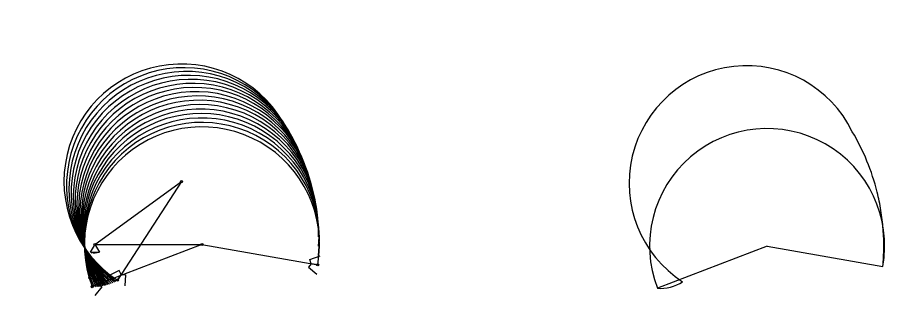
# Model space of a CAD drawing. Header units: millimetres. Extents: x 875 to 10533, y 576 to 3022.
# Drawn here: x 4250 to 6220, y 2204 to 2836 of the extents above; entities that cross this region are included whole.
import ezdxf

# ---------------------------------------------------------------- set-up
doc = ezdxf.new("R2010")
doc.units = ezdxf.units.MM

# ---------------------------------------------------------------- blocks, each defined once
blk = doc.blocks.new('Block1')
for p, q in [((-10, -17.3), (-1.3, -2.2)), ((-10, -17.3), (10, -17.3)), ((-8.8, -20.1), (-6, -17.3)), ((-4.8, -20.1), (-2, -17.3)), ((-0.8, -20.1), (2, -17.3)), ((1.3, -2.2), (10, -17.3)), ((3.2, -20.1), (6, -17.3))]:
    blk.add_line(p, q)
blk.add_circle((0, 0), 2.5)
blk = doc.blocks.new('Block2')
blk.add_line((0, 0), (243, 0))
for centre in [(0, 0), (243, 0)]:
    blk.add_circle(centre, 2.5)
blk = doc.blocks.new('Block3')
for p, q in [((247, 8.7), (268.7, 21.2)), ((0, 0), (267, 0)), ((252, 0), (247, 8.7)), ((252, 0), (247, -8.7)), ((267, 0), (252, 0)), ((247, -8.7), (268.7, -21.2))]:
    blk.add_line(p, q)
for centre in [(0, 0), (267, 0)]:
    blk.add_circle(centre, 2.5)
blk = doc.blocks.new('*U6')
blk.add_arc((0, -85.7), 267, 350, 201)
blk = doc.blocks.new('*U7')
at = {"color": 0, "linetype": 'ByBlock', "lineweight": -2, "transparency": 16777216}
for p, rotation in [((5931.2, 4919.2), 35.99999999999822), ((5940, 4912.9), 33.59999999999825), ((5948.5, 4906.2), 31.19999999999842), ((5956.7, 4899.2), 28.79999999999874), ((5964.6, 4891.8), 26.39999999999877), ((5972.1, 4884.1), 23.99999999999867), ((5979.4, 4876.2), 21.5999999999987), ((5986.3, 4867.9), 19.19999999999889), ((5992.9, 4859.3), 16.79999999999919), ((5999.1, 4850.5), 14.39999999999925), ((6004.9, 4841.4), 11.99999999999953), ((6010.3, 4832), 9.599999999999868), ((6015.3, 4822.5), 7.199999999999929), ((6020, 4812.7), 4.799999999999827), ((6024.2, 4802.8), 2.399999999999955)]:
    blk.add_blockref('*U6', p, dxfattribs=dict(at, rotation=rotation))
blk.add_blockref('*U6', (6028, 4792.7), dxfattribs=at)

msp = doc.modelspace()

# ---------------------------------------------------------------- linework, layer by layer
for q in [(5704.2, 2221), (6216.4, 2270.3)]:
    msp.add_line((5953.4, 2316.7), q)
msp.add_lwpolyline([(6216.4, 2270.3, 0.020947), (6218.5, 2312.8, 0.020947), (6217, 2355.3, 0.020947), (6212, 2397.6, 0.020947), (6203.5, 2439.3, 0.073435), (6147, 2576.5, 1.315067), (5761.6, 2235.6)], format="xyb")
for centre, radius, start, end in [((5953.4, 2316.7), 267, 350, 201), ((5710.4, 2316.7), 95.9, 266.2533, 302.2533)]:
    msp.add_arc(centre, radius, start, end)

# ---------------------------------------------------------------- block references
for name, p in [('*U7', (-1358.2, -2386.5)), ('Block1', (4426.8, 2320.5)), ('Block2', (4426.8, 2320.5))]:
    msp.add_blockref(name, p)
for name, p, rotation in [('Block2', (4426.8, 2320.5), 36), ('Block3', (4623.4, 2463.4), 237), ('Block3', (4669.8, 2320.5), 201), ('Block3', (4669.8, 2320.5), 350.0000000000001)]:
    msp.add_blockref(name, p, dxfattribs=dict(rotation=rotation))

doc.saveas('drawing.dxf')
